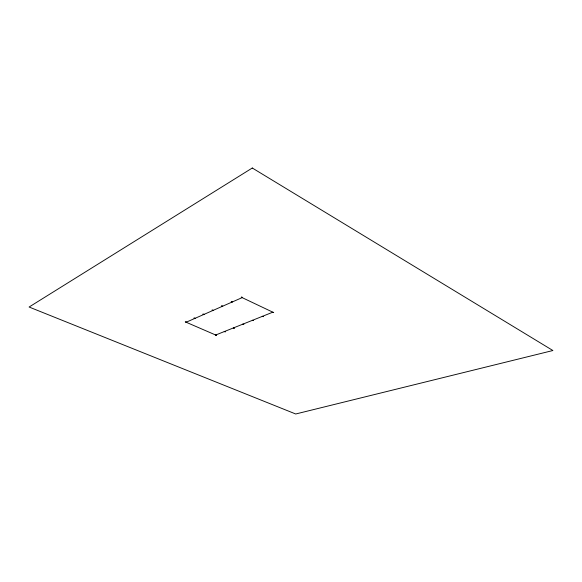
<?xml version="1.0" encoding="UTF-8"?>
<svg xmlns="http://www.w3.org/2000/svg" width="582" height="582" viewBox="0 0 582 582"><rect width="100%" height="100%" fill="white"/><g stroke="black" fill="none" stroke-linecap="round" stroke-linejoin="round"><path stroke-width="0.87" d="M186.145 322.239L242.541 297.453L241.632 297.009L241.239 297.184L273.685 312.592L272.827 312.178L215.355 335.145M186.48 322.093L185.272 321.853L216.526 335.377L215.696 335.006M195.166 318.274L193.944 318.034L194.825 318.427M224.565 331.464L225.394 331.842L224.215 331.602M203.744 314.506L202.863 314.098L204.1 314.345M233.317 327.964L234.517 328.204L233.68 327.819M213.288 310.308L212.037 310.053L212.925 310.468M243.05 324.079L243.894 324.465L242.679 324.225M222.753 306.147L221.487 305.892L222.382 306.314M252.69 320.224L253.541 320.624L252.312 320.376M232.502 301.862L231.214 301.607L232.116 302.036M262.613 316.259L263.464 316.666L262.22 316.419M252.29 168.009L29.1 307.027L295.714 413.991L552.9 350.524L252.29 168.009"/></g></svg>
